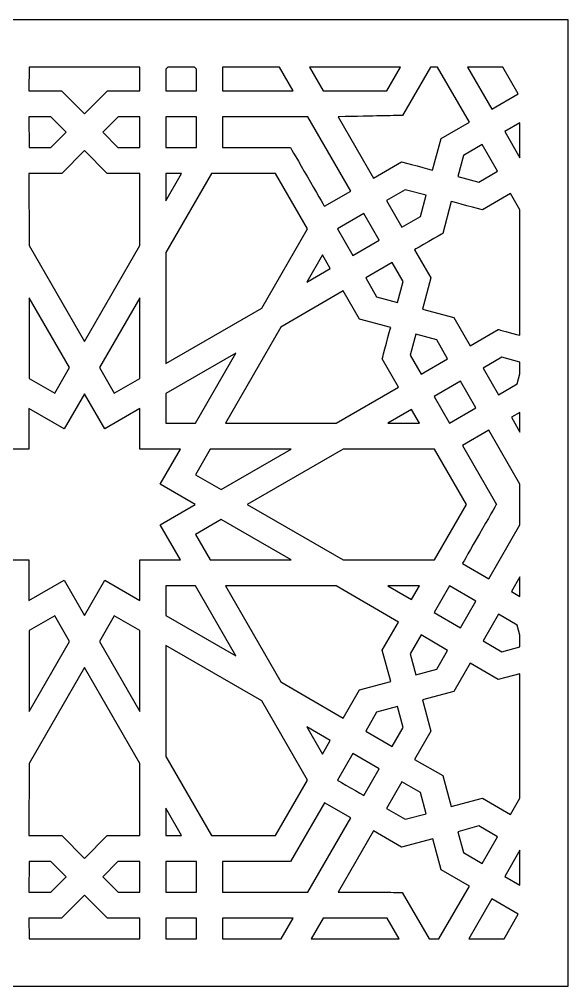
# Model space of a CAD drawing. Header units: millimetres. Extents: x -64 to 64, y -64 to 64.
# Drawn here: x -8.6 to 63.5, y -63.5 to 63.5 of the extents above; entities that cross this region are included whole.
import ezdxf

# ---------------------------------------------------------------- set-up
doc = ezdxf.new("R2010")
doc.units = ezdxf.units.MM
doc.header["$MEASUREMENT"] = 0
doc.layers.add('layer 1', color=7, linetype='Continuous')

msp = doc.modelspace()

# ---------------------------------------------------------------- linework, layer by layer
at = {"layer": 'layer 1', "color": 250}
for points, knots in [([(-63.5, 63.5), (-63.5, 63.5), (-63.5, -63.5), (-63.5, -63.5), (-63.5, -63.5), (-63.5, -63.5), (63.5, -63.5), (63.5, -63.5), (63.5, -63.5), (63.5, -63.5), (63.5, 63.5), (63.5, 63.5), (63.5, 63.5), (63.5, 63.5), (-63.5, 63.5), (-63.5, 63.5)], [0, 0, 0, 0, 0.2, 0.2, 0.2, 0.2, 0.4, 0.4, 0.4, 0.4, 0.6, 0.6, 0.6, 0.6, 1, 1, 1, 1]), ([(-7.2736, 57.2276), (-7.2736, 57.2276), (7.2827, 57.2276), (7.2827, 57.2276), (7.2827, 57.2276), (7.2827, 57.2276), (7.287, 54.1002), (7.287, 54.1002), (7.287, 54.1002), (7.287, 54.1002), (3.0219, 54.1182), (3.0219, 54.1182), (3.0219, 54.1182), (3.0219, 54.1182), (0.0067, 51.103), (0.0067, 51.103), (0.0067, 51.103), (0.0067, 51.103), (-3.0173, 54.1182), (-3.0173, 54.1182), (-3.0173, 54.1182), (-3.0173, 54.1182), (-7.2824, 54.1002), (-7.2824, 54.1002), (-7.2824, 54.1002), (-7.2824, 54.1002), (-7.2736, 57.2276), (-7.2736, 57.2276)], [0, 0, 0, 0, 0.125, 0.125, 0.125, 0.125, 0.25, 0.25, 0.25, 0.25, 0.375, 0.375, 0.375, 0.375, 0.5, 0.5, 0.5, 0.5, 0.625, 0.625, 0.625, 0.625, 0.75, 0.75, 0.75, 0.75, 1, 1, 1, 1]), ([(10.6878, 56.9588), (10.6878, 56.9588), (10.9566, 57.2276), (10.9566, 57.2276), (10.9566, 57.2276), (10.9566, 57.2276), (14.4554, 57.2276), (14.4554, 57.2276), (14.4554, 57.2276), (14.4554, 57.2276), (14.7242, 56.9588), (14.7242, 56.9588), (14.7242, 56.9588), (14.7242, 56.9588), (14.7242, 54.1002), (14.7242, 54.1002), (14.7242, 54.1002), (14.7242, 54.1002), (10.6878, 54.1136), (10.6878, 54.1136), (10.6878, 54.1136), (10.6878, 54.1136), (10.6878, 56.9588), (10.6878, 56.9588)], [0, 0, 0, 0, 0.14285714, 0.14285714, 0.14285714, 0.14285714, 0.28571429, 0.28571429, 0.28571429, 0.28571429, 0.42857143, 0.42857143, 0.42857143, 0.42857143, 0.57142857, 0.57142857, 0.57142857, 0.57142857, 0.71428571, 0.71428571, 0.71428571, 0.71428571, 1, 1, 1, 1]), ([(18.1381, 57.2276), (18.1381, 57.2276), (25.6335, 57.2276), (25.6335, 57.2276), (25.6335, 57.2276), (25.6335, 57.2276), (27.4302, 54.1136), (27.4302, 54.1136), (27.4302, 54.1136), (27.4302, 54.1136), (18.1381, 54.1002), (18.1381, 54.1002), (18.1381, 54.1002), (18.1381, 54.1002), (18.1381, 57.2276), (18.1381, 57.2276)], [0, 0, 0, 0, 0.2, 0.2, 0.2, 0.2, 0.4, 0.4, 0.4, 0.4, 0.6, 0.6, 0.6, 0.6, 1, 1, 1, 1]), ([(41.5159, 57.2276), (41.5159, 57.2276), (39.7193, 54.1182), (39.7193, 54.1182), (39.7193, 54.1182), (39.7193, 54.1182), (31.3591, 54.1136), (31.3591, 54.1136), (31.3591, 54.1136), (31.3591, 54.1136), (29.5624, 57.2276), (29.5624, 57.2276), (29.5624, 57.2276), (29.5624, 57.2276), (41.5159, 57.2276), (41.5159, 57.2276)], [0, 0, 0, 0, 0.2, 0.2, 0.2, 0.2, 0.4, 0.4, 0.4, 0.4, 0.6, 0.6, 0.6, 0.6, 1, 1, 1, 1]), ([(41.7756, 50.8744), (41.7756, 50.8744), (45.454, 57.2276), (45.454, 57.2276), (45.454, 57.2276), (45.454, 57.2276), (46.4083, 57.2276), (46.4083, 57.2276), (46.4083, 57.2276), (46.4083, 57.2276), (50.5792, 50.0186), (50.5792, 50.0186), (50.5792, 50.0186), (50.5792, 50.0186), (46.8831, 47.8769), (46.8831, 47.8769), (46.8831, 47.8769), (46.8831, 47.8769), (45.7585, 43.706), (45.7585, 43.706), (45.7585, 43.706), (45.678, 43.7236), (41.74, 44.7767), (41.6638, 44.7947), (41.6638, 44.7947), (41.6638, 44.7947), (37.9674, 42.6575), (37.9674, 42.6575), (37.9674, 42.6575), (37.9674, 42.6575), (33.3259, 50.704), (33.3259, 50.704), (33.3259, 50.704), (38.5142, 50.8064), (40.2781, 50.8649), (41.7756, 50.8744)], [0, 0, 0, 0, 0.1, 0.1, 0.1, 0.1, 0.2, 0.2, 0.2, 0.2, 0.3, 0.3, 0.3, 0.3, 0.4, 0.4, 0.4, 0.4, 0.5, 0.5, 0.5, 0.5, 0.6, 0.6, 0.6, 0.6, 0.7, 0.7, 0.7, 0.7, 0.8, 0.8, 0.8, 0.8, 1, 1, 1, 1]), ([(54.9875, 57.2276), (54.9875, 57.2276), (57.0036, 53.7284), (57.0036, 53.7284), (57.0036, 53.7284), (57.0036, 53.7284), (53.5316, 51.7211), (53.5316, 51.7211), (53.5316, 51.7211), (53.5316, 51.7211), (50.3551, 57.2276), (50.3551, 57.2276), (50.3551, 57.2276), (50.3551, 57.2276), (54.9875, 57.2276), (54.9875, 57.2276)], [0, 0, 0, 0, 0.2, 0.2, 0.2, 0.2, 0.4, 0.4, 0.4, 0.4, 0.6, 0.6, 0.6, 0.6, 1, 1, 1, 1]), ([(-4.415, 50.704), (-4.415, 50.704), (-2.4035, 48.6837), (-2.4035, 48.6837), (-2.4035, 48.6837), (-2.4035, 48.6837), (-4.4016, 46.6718), (-4.4016, 46.6718), (-4.4016, 46.6718), (-4.4016, 46.6718), (-7.269, 46.6718), (-7.269, 46.6718), (-7.269, 46.6718), (-7.269, 46.6718), (-7.2824, 50.704), (-7.2824, 50.704), (-7.2824, 50.704), (-7.2824, 50.704), (-4.415, 50.704), (-4.415, 50.704)], [0, 0, 0, 0, 0.16666667, 0.16666667, 0.16666667, 0.16666667, 0.33333333, 0.33333333, 0.33333333, 0.33333333, 0.5, 0.5, 0.5, 0.5, 0.66666667, 0.66666667, 0.66666667, 0.66666667, 1, 1, 1, 1]), ([(7.287, 50.704), (7.287, 50.704), (7.2782, 46.6718), (7.2782, 46.6718), (7.2782, 46.6718), (7.2782, 46.6718), (4.4108, 46.6718), (4.4108, 46.6718), (4.4108, 46.6718), (4.4108, 46.6718), (2.4172, 48.6837), (2.4172, 48.6837), (2.4172, 48.6837), (2.4172, 48.6837), (4.4196, 50.704), (4.4196, 50.704), (4.4196, 50.704), (4.4196, 50.704), (7.287, 50.704), (7.287, 50.704)], [0, 0, 0, 0, 0.16666667, 0.16666667, 0.16666667, 0.16666667, 0.33333333, 0.33333333, 0.33333333, 0.33333333, 0.5, 0.5, 0.5, 0.5, 0.66666667, 0.66666667, 0.66666667, 0.66666667, 1, 1, 1, 1]), ([(10.6878, 50.704), (10.6878, 50.704), (14.7242, 50.6952), (14.7242, 50.6952), (14.7242, 50.6952), (14.7242, 50.6952), (14.7242, 46.6898), (14.7242, 46.6898), (14.7242, 46.6898), (14.7242, 46.6898), (10.6878, 46.6718), (10.6878, 46.6718), (10.6878, 46.6718), (10.6878, 46.6718), (10.6878, 50.704), (10.6878, 50.704)], [0, 0, 0, 0, 0.2, 0.2, 0.2, 0.2, 0.4, 0.4, 0.4, 0.4, 0.6, 0.6, 0.6, 0.6, 1, 1, 1, 1]), ([(29.379, 50.6952), (29.379, 50.6952), (35.015, 40.9504), (35.015, 40.9504), (35.015, 40.9504), (35.015, 40.9504), (31.5337, 38.9569), (31.5337, 38.9569), (31.5337, 38.9569), (31.4755, 39.0507), (27.1163, 46.5776), (27.0626, 46.6718), (27.0626, 46.6718), (27.0626, 46.6718), (18.1469, 46.6852), (18.1469, 46.6852), (18.1469, 46.6852), (18.1469, 46.6852), (18.1381, 50.6952), (18.1381, 50.6952), (18.1381, 50.6952), (18.1381, 50.6952), (29.379, 50.6952), (29.379, 50.6952)], [0, 0, 0, 0, 0.14285714, 0.14285714, 0.14285714, 0.14285714, 0.28571429, 0.28571429, 0.28571429, 0.28571429, 0.42857143, 0.42857143, 0.42857143, 0.42857143, 0.57142857, 0.57142857, 0.57142857, 0.57142857, 0.71428571, 0.71428571, 0.71428571, 0.71428571, 1, 1, 1, 1]), ([(57.2276, 45.2963), (57.2276, 45.2963), (55.2341, 48.7641), (55.2341, 48.7641), (55.2341, 48.7641), (55.2341, 48.7641), (57.2276, 49.9156), (57.2276, 49.9156), (57.2276, 49.9156), (57.2276, 49.9156), (57.2276, 45.2963), (57.2276, 45.2963)], [0, 0, 0, 0, 0.25, 0.25, 0.25, 0.25, 0.5, 0.5, 0.5, 0.5, 1, 1, 1, 1]), ([(54.2978, 43.5578), (54.2978, 43.5578), (51.8336, 42.1375), (51.8336, 42.1375), (51.8336, 42.1375), (51.8336, 42.1375), (49.0647, 42.8858), (49.0647, 42.8858), (49.0647, 42.8858), (49.0647, 42.8858), (49.8133, 45.6279), (49.8133, 45.6279), (49.8133, 45.6279), (49.8133, 45.6279), (52.2771, 47.0616), (52.2771, 47.0616), (52.2771, 47.0616), (52.2771, 47.0616), (54.2978, 43.5578), (54.2978, 43.5578)], [0, 0, 0, 0, 0.16666667, 0.16666667, 0.16666667, 0.16666667, 0.33333333, 0.33333333, 0.33333333, 0.33333333, 0.5, 0.5, 0.5, 0.5, 0.66666667, 0.66666667, 0.66666667, 0.66666667, 1, 1, 1, 1]), ([(-2.9817, 43.2668), (-2.9817, 43.2668), (0.0067, 46.2686), (0.0067, 46.2686), (0.0067, 46.2686), (0.0067, 46.2686), (2.9905, 43.2668), (2.9905, 43.2668), (2.9905, 43.2668), (2.9905, 43.2668), (7.287, 43.2756), (7.287, 43.2756), (7.287, 43.2756), (7.287, 43.2756), (7.2782, 33.7866), (7.2782, 33.7866), (7.2782, 33.7866), (7.2782, 33.7866), (0.0067, 21.1921), (0.0067, 21.1921), (0.0067, 21.1921), (0.0067, 21.1921), (-7.269, 33.7866), (-7.269, 33.7866), (-7.269, 33.7866), (-7.269, 33.7866), (-7.2824, 43.2756), (-7.2824, 43.2756), (-7.2824, 43.2756), (-7.2824, 43.2756), (-2.9817, 43.2668), (-2.9817, 43.2668)], [0, 0, 0, 0, 0.11111111, 0.11111111, 0.11111111, 0.11111111, 0.22222222, 0.22222222, 0.22222222, 0.22222222, 0.33333333, 0.33333333, 0.33333333, 0.33333333, 0.44444444, 0.44444444, 0.44444444, 0.44444444, 0.55555556, 0.55555556, 0.55555556, 0.55555556, 0.66666667, 0.66666667, 0.66666667, 0.66666667, 0.77777778, 0.77777778, 0.77777778, 0.77777778, 1, 1, 1, 1]), ([(10.6878, 32.868), (10.6878, 32.868), (16.691, 43.2756), (16.691, 43.2756), (16.691, 43.2756), (16.691, 43.2756), (25.0956, 43.2756), (25.0956, 43.2756), (25.0956, 43.2756), (25.0956, 43.2756), (29.3116, 35.9907), (29.3116, 35.9907), (29.3116, 35.9907), (29.3116, 35.9907), (23.295, 25.5827), (23.295, 25.5827), (23.295, 25.5827), (23.295, 25.5827), (10.6878, 18.3113), (10.6878, 18.3113), (10.6878, 18.3113), (10.6878, 18.3113), (10.6878, 32.868), (10.6878, 32.868)], [0, 0, 0, 0, 0.14285714, 0.14285714, 0.14285714, 0.14285714, 0.28571429, 0.28571429, 0.28571429, 0.28571429, 0.42857143, 0.42857143, 0.42857143, 0.42857143, 0.57142857, 0.57142857, 0.57142857, 0.57142857, 0.71428571, 0.71428571, 0.71428571, 0.71428571, 1, 1, 1, 1]), ([(10.6878, 43.2756), (10.6878, 43.2756), (12.7487, 43.2668), (12.7487, 43.2668), (12.7487, 43.2668), (12.7487, 43.2668), (10.6878, 39.6868), (10.6878, 39.6868), (10.6878, 39.6868), (10.6878, 39.6868), (10.6878, 43.2756), (10.6878, 43.2756)], [0, 0, 0, 0, 0.25, 0.25, 0.25, 0.25, 0.5, 0.5, 0.5, 0.5, 1, 1, 1, 1]), ([(41.6948, 36.2102), (41.6948, 36.2102), (39.6744, 39.7048), (39.6744, 39.7048), (39.6744, 39.7048), (39.6744, 39.7048), (42.1428, 41.1251), (42.1428, 41.1251), (42.1428, 41.1251), (42.1428, 41.1251), (44.8938, 40.3994), (44.8938, 40.3994), (44.8938, 40.3994), (44.8938, 40.3994), (44.159, 37.6305), (44.159, 37.6305), (44.159, 37.6305), (44.159, 37.6305), (41.6948, 36.2102), (41.6948, 36.2102)], [0, 0, 0, 0, 0.16666667, 0.16666667, 0.16666667, 0.16666667, 0.33333333, 0.33333333, 0.33333333, 0.33333333, 0.5, 0.5, 0.5, 0.5, 0.66666667, 0.66666667, 0.66666667, 0.66666667, 1, 1, 1, 1]), ([(57.2276, 22.0165), (56.0405, 22.3301), (54.4142, 22.7693), (54.3648, 22.787), (54.3648, 22.787), (54.3648, 22.787), (50.6688, 20.6456), (50.6688, 20.6456), (50.6688, 20.6456), (50.6688, 20.6456), (48.545, 24.3417), (48.545, 24.3417), (48.545, 24.3417), (48.545, 24.3417), (44.4369, 25.4529), (44.4369, 25.4529), (44.4369, 25.4529), (44.4369, 25.4529), (45.521, 29.5702), (45.521, 29.5702), (45.521, 29.5702), (45.521, 29.5702), (43.3885, 33.2574), (43.3885, 33.2574), (43.3885, 33.2574), (43.4559, 33.298), (47.0221, 35.3547), (47.0891, 35.3949), (47.0891, 35.3949), (47.0891, 35.3949), (48.2092, 39.5838), (48.2092, 39.5838), (48.2092, 39.5838), (48.2854, 39.5616), (52.2323, 38.4951), (52.3085, 38.4775), (52.3085, 38.4775), (52.3085, 38.4775), (56.0045, 40.6142), (56.0045, 40.6142), (56.0045, 40.6142), (56.0045, 40.6142), (57.2276, 38.4909), (57.2276, 38.4909), (57.2276, 38.4909), (57.2276, 38.4909), (57.2276, 22.0165), (57.2276, 22.0165)], [0, 0, 0, 0, 0.07692308, 0.07692308, 0.07692308, 0.07692308, 0.15384615, 0.15384615, 0.15384615, 0.15384615, 0.23076923, 0.23076923, 0.23076923, 0.23076923, 0.30769231, 0.30769231, 0.30769231, 0.30769231, 0.38461538, 0.38461538, 0.38461538, 0.38461538, 0.46153846, 0.46153846, 0.46153846, 0.46153846, 0.53846154, 0.53846154, 0.53846154, 0.53846154, 0.61538462, 0.61538462, 0.61538462, 0.61538462, 0.69230769, 0.69230769, 0.69230769, 0.69230769, 0.76923077, 0.76923077, 0.76923077, 0.76923077, 0.84615385, 0.84615385, 0.84615385, 0.84615385, 1, 1, 1, 1]), ([(35.257, 32.4915), (35.257, 32.4915), (33.2408, 35.9907), (33.2408, 35.9907), (33.2408, 35.9907), (33.2408, 35.9907), (36.7175, 37.998), (36.7175, 37.998), (36.7175, 37.998), (36.7175, 37.998), (38.7516, 34.5077), (38.7516, 34.5077), (38.7516, 34.5077), (38.7516, 34.5077), (35.257, 32.4915), (35.257, 32.4915)], [0, 0, 0, 0, 0.2, 0.2, 0.2, 0.2, 0.4, 0.4, 0.4, 0.4, 0.6, 0.6, 0.6, 0.6, 1, 1, 1, 1]), ([(29.2044, 28.9969), (29.2044, 28.9969), (31.2787, 32.5723), (31.2787, 32.5723), (31.2787, 32.5723), (31.2787, 32.5723), (32.3088, 30.7936), (32.3088, 30.7936), (32.3088, 30.7936), (32.3088, 30.7936), (29.2044, 28.9969), (29.2044, 28.9969)], [0, 0, 0, 0, 0.25, 0.25, 0.25, 0.25, 0.5, 0.5, 0.5, 0.5, 1, 1, 1, 1]), ([(40.4449, 31.5641), (40.4449, 31.5641), (41.8786, 29.0819), (41.8786, 29.0819), (41.8786, 29.0819), (41.8786, 29.0819), (41.1304, 26.331), (41.1304, 26.331), (41.1304, 26.331), (41.1304, 26.331), (38.3932, 27.0524), (38.3932, 27.0524), (38.3932, 27.0524), (38.3932, 27.0524), (36.9637, 29.5434), (36.9637, 29.5434), (36.9637, 29.5434), (36.9637, 29.5434), (40.4449, 31.5641), (40.4449, 31.5641)], [0, 0, 0, 0, 0.16666667, 0.16666667, 0.16666667, 0.16666667, 0.33333333, 0.33333333, 0.33333333, 0.33333333, 0.5, 0.5, 0.5, 0.5, 0.66666667, 0.66666667, 0.66666667, 0.66666667, 1, 1, 1, 1]), ([(-1.9646, 17.7691), (-1.9646, 17.7691), (-3.9042, 14.4), (-3.9042, 14.4), (-3.9042, 14.4), (-3.9042, 14.4), (-7.2556, 16.34), (-7.2556, 16.34), (-7.2556, 16.34), (-7.2556, 16.34), (-7.269, 26.9582), (-7.269, 26.9582), (-7.269, 26.9582), (-7.269, 26.9582), (-1.9646, 17.7691), (-1.9646, 17.7691)], [0, 0, 0, 0, 0.2, 0.2, 0.2, 0.2, 0.4, 0.4, 0.4, 0.4, 0.6, 0.6, 0.6, 0.6, 1, 1, 1, 1]), ([(7.2782, 26.9582), (7.2782, 26.9582), (7.2693, 16.34), (7.2693, 16.34), (7.2693, 16.34), (7.2693, 16.34), (3.9134, 14.4), (3.9134, 14.4), (3.9134, 14.4), (3.9134, 14.4), (1.9692, 17.7691), (1.9692, 17.7691), (1.9692, 17.7691), (1.9692, 17.7691), (7.2782, 26.9582), (7.2782, 26.9582)], [0, 0, 0, 0, 0.2, 0.2, 0.2, 0.2, 0.4, 0.4, 0.4, 0.4, 0.6, 0.6, 0.6, 0.6, 1, 1, 1, 1]), ([(34.0067, 27.8455), (34.0067, 27.8455), (36.153, 24.1177), (36.153, 24.1177), (36.153, 24.1177), (36.153, 24.1177), (40.2435, 23.029), (40.2435, 23.029), (40.2435, 23.029), (40.2209, 22.9528), (39.1636, 19.0235), (39.141, 18.9431), (39.141, 18.9431), (39.141, 18.9431), (41.2919, 15.2287), (41.2919, 15.2287), (41.2919, 15.2287), (41.2919, 15.2287), (33.0704, 10.493), (33.0704, 10.493), (33.0704, 10.493), (33.0704, 10.493), (18.5279, 10.493), (18.5279, 10.493), (18.5279, 10.493), (18.5279, 10.493), (25.7948, 23.0918), (25.7948, 23.0918), (25.7948, 23.0918), (25.7948, 23.0918), (34.0067, 27.8455), (34.0067, 27.8455)], [0, 0, 0, 0, 0.11111111, 0.11111111, 0.11111111, 0.11111111, 0.22222222, 0.22222222, 0.22222222, 0.22222222, 0.33333333, 0.33333333, 0.33333333, 0.33333333, 0.44444444, 0.44444444, 0.44444444, 0.44444444, 0.55555556, 0.55555556, 0.55555556, 0.55555556, 0.66666667, 0.66666667, 0.66666667, 0.66666667, 0.77777778, 0.77777778, 0.77777778, 0.77777778, 1, 1, 1, 1]), ([(44.2352, 16.9312), (44.2352, 16.9312), (42.8018, 19.4225), (42.8018, 19.4225), (42.8018, 19.4225), (42.8018, 19.4225), (43.5363, 22.1597), (43.5363, 22.1597), (43.5363, 22.1597), (43.5363, 22.1597), (46.2961, 21.4207), (46.2961, 21.4207), (46.2961, 21.4207), (46.2961, 21.4207), (47.7252, 18.9473), (47.7252, 18.9473), (47.7252, 18.9473), (47.7252, 18.9473), (44.2352, 16.9312), (44.2352, 16.9312)], [0, 0, 0, 0, 0.16666667, 0.16666667, 0.16666667, 0.16666667, 0.33333333, 0.33333333, 0.33333333, 0.33333333, 0.5, 0.5, 0.5, 0.5, 0.66666667, 0.66666667, 0.66666667, 0.66666667, 1, 1, 1, 1]), ([(14.5764, 10.4839), (14.5764, 10.4839), (10.7008, 10.4839), (10.7008, 10.4839), (10.7008, 10.4839), (10.7008, 10.4839), (10.7008, 14.3641), (10.7008, 14.3641), (10.7008, 14.3641), (10.7008, 14.3641), (19.8854, 19.6688), (19.8854, 19.6688), (19.8854, 19.6688), (19.8854, 19.6688), (14.5764, 10.4839), (14.5764, 10.4839)], [0, 0, 0, 0, 0.2, 0.2, 0.2, 0.2, 0.4, 0.4, 0.4, 0.4, 0.6, 0.6, 0.6, 0.6, 1, 1, 1, 1]), ([(57.2276, 16.976), (57.2276, 16.976), (56.865, 15.6319), (56.865, 15.6319), (56.865, 15.6319), (56.865, 15.6319), (54.3962, 14.2028), (54.3962, 14.2028), (54.3962, 14.2028), (54.3962, 14.2028), (52.3755, 17.7063), (52.3755, 17.7063), (52.3755, 17.7063), (52.3755, 17.7063), (54.8442, 19.1266), (54.8442, 19.1266), (54.8442, 19.1266), (54.8442, 19.1266), (57.2276, 18.4859), (57.2276, 18.4859), (57.2276, 18.4859), (57.2276, 18.4859), (57.2276, 16.976), (57.2276, 16.976)], [0, 0, 0, 0, 0.14285714, 0.14285714, 0.14285714, 0.14285714, 0.28571429, 0.28571429, 0.28571429, 0.28571429, 0.42857143, 0.42857143, 0.42857143, 0.42857143, 0.57142857, 0.57142857, 0.57142857, 0.57142857, 0.71428571, 0.71428571, 0.71428571, 0.71428571, 1, 1, 1, 1]), ([(45.9377, 13.9876), (45.9377, 13.9876), (49.4323, 15.9992), (49.4323, 15.9992), (49.4323, 15.9992), (49.4323, 15.9992), (51.4438, 12.4957), (51.4438, 12.4957), (51.4438, 12.4957), (51.4438, 12.4957), (47.9672, 10.493), (47.9672, 10.493), (47.9672, 10.493), (47.9672, 10.493), (45.9377, 13.9876), (45.9377, 13.9876)], [0, 0, 0, 0, 0.2, 0.2, 0.2, 0.2, 0.4, 0.4, 0.4, 0.4, 0.6, 0.6, 0.6, 0.6, 1, 1, 1, 1]), ([(7.287, -7.4821), (7.287, -7.4821), (7.287, -12.8094), (7.287, -12.8094), (7.287, -12.8094), (7.287, -12.8094), (2.6726, -10.148), (2.6726, -10.148), (2.6726, -10.148), (2.6726, -10.148), (0.0067, -14.7493), (0.0067, -14.7493), (0.0067, -14.7493), (0.0067, -14.7493), (-2.6589, -10.148), (-2.6589, -10.148), (-2.6589, -10.148), (-2.6589, -10.148), (-7.2824, -12.8094), (-7.2824, -12.8094), (-7.2824, -12.8094), (-7.2824, -12.8094), (-7.2824, -7.4821), (-7.2824, -7.4821), (-7.2824, -7.4821), (-7.2824, -7.4821), (-12.5913, -7.4732), (-12.5913, -7.4732), (-12.5913, -7.4732), (-12.5913, -7.4732), (-9.9437, -2.8628), (-9.9437, -2.8628), (-9.9437, -2.8628), (-9.9437, -2.8628), (-14.5584, -0.1972), (-14.5584, -0.1972), (-14.5584, -0.1972), (-14.5584, -0.1972), (-9.9437, 2.4642), (-9.9437, 2.4642), (-9.9437, 2.4642), (-9.9437, 2.4642), (-12.5913, 7.0746), (-12.5913, 7.0746), (-12.5913, 7.0746), (-12.5913, 7.0746), (-7.2824, 7.0834), (-7.2824, 7.0834), (-7.2824, 7.0834), (-7.2824, 7.0834), (-7.2824, 12.4107), (-7.2824, 12.4107), (-7.2824, 12.4107), (-7.2824, 12.4107), (-2.6589, 9.7536), (-2.6589, 9.7536), (-2.6589, 9.7536), (-2.6589, 9.7536), (0.0067, 14.3506), (0.0067, 14.3506), (0.0067, 14.3506), (0.0067, 14.3506), (2.6726, 9.7536), (2.6726, 9.7536), (2.6726, 9.7536), (2.6726, 9.7536), (7.287, 12.4107), (7.287, 12.4107), (7.287, 12.4107), (7.287, 12.4107), (7.287, 7.0834), (7.287, 7.0834), (7.287, 7.0834), (7.287, 7.0834), (12.6051, 7.0746), (12.6051, 7.0746), (12.6051, 7.0746), (12.6051, 7.0746), (9.9575, 2.4642), (9.9575, 2.4642), (9.9575, 2.4642), (9.9575, 2.4642), (14.563, -0.1972), (14.563, -0.1972), (14.563, -0.1972), (14.563, -0.1972), (9.9575, -2.8628), (9.9575, -2.8628), (9.9575, -2.8628), (9.9575, -2.8628), (12.6051, -7.4732), (12.6051, -7.4732), (12.6051, -7.4732), (12.6051, -7.4732), (7.287, -7.4821), (7.287, -7.4821)], [0, 0, 0, 0, 0.04, 0.04, 0.04, 0.04, 0.08, 0.08, 0.08, 0.08, 0.12, 0.12, 0.12, 0.12, 0.16, 0.16, 0.16, 0.16, 0.2, 0.2, 0.2, 0.2, 0.24, 0.24, 0.24, 0.24, 0.28, 0.28, 0.28, 0.28, 0.32, 0.32, 0.32, 0.32, 0.36, 0.36, 0.36, 0.36, 0.4, 0.4, 0.4, 0.4, 0.44, 0.44, 0.44, 0.44, 0.48, 0.48, 0.48, 0.48, 0.52, 0.52, 0.52, 0.52, 0.56, 0.56, 0.56, 0.56, 0.6, 0.6, 0.6, 0.6, 0.64, 0.64, 0.64, 0.64, 0.68, 0.68, 0.68, 0.68, 0.72, 0.72, 0.72, 0.72, 0.76, 0.76, 0.76, 0.76, 0.8, 0.8, 0.8, 0.8, 0.84, 0.84, 0.84, 0.84, 0.88, 0.88, 0.88, 0.88, 0.92, 0.92, 0.92, 0.92, 1, 1, 1, 1]), ([(42.9987, 12.2851), (42.9987, 12.2851), (44.0203, 10.493), (44.0203, 10.493), (44.0203, 10.493), (44.0203, 10.493), (39.8851, 10.493), (39.8851, 10.493), (39.8851, 10.493), (39.8851, 10.493), (42.9987, 12.2851), (42.9987, 12.2851)], [0, 0, 0, 0, 0.25, 0.25, 0.25, 0.25, 0.5, 0.5, 0.5, 0.5, 1, 1, 1, 1]), ([(57.2276, 9.2968), (57.2276, 9.2968), (56.1033, 11.2501), (56.1033, 11.2501), (56.1033, 11.2501), (56.1033, 11.2501), (57.2276, 11.8999), (57.2276, 11.8999), (57.2276, 11.8999), (57.2276, 11.8999), (57.2276, 9.2968), (57.2276, 9.2968)], [0, 0, 0, 0, 0.25, 0.25, 0.25, 0.25, 0.5, 0.5, 0.5, 0.5, 1, 1, 1, 1]), ([(57.2276, -2.8674), (57.2276, -2.8674), (53.1506, -9.942), (53.1506, -9.942), (53.1506, -9.942), (53.1506, -9.942), (49.6785, -7.9301), (49.6785, -7.9301), (49.6785, -7.9301), (49.7325, -7.8317), (54.0738, -0.3002), (54.132, -0.1972), (54.132, -0.1972), (54.132, -0.1972), (49.6785, 7.5315), (49.6785, 7.5315), (49.6785, 7.5315), (49.6785, 7.5315), (53.1506, 9.543), (53.1506, 9.543), (53.1506, 9.543), (53.1506, 9.543), (57.2276, 2.4733), (57.2276, 2.4733), (57.2276, 2.4733), (57.2276, 2.4733), (57.2276, -2.8674), (57.2276, -2.8674)], [0, 0, 0, 0, 0.125, 0.125, 0.125, 0.125, 0.25, 0.25, 0.25, 0.25, 0.375, 0.375, 0.375, 0.375, 0.5, 0.5, 0.5, 0.5, 0.625, 0.625, 0.625, 0.625, 0.75, 0.75, 0.75, 0.75, 1, 1, 1, 1]), ([(14.6032, 3.7186), (14.6032, 3.7186), (16.5432, 7.0834), (16.5432, 7.0834), (16.5432, 7.0834), (16.5432, 7.0834), (27.1565, 7.0834), (27.1565, 7.0834), (27.1565, 7.0834), (27.1565, 7.0834), (17.9589, 1.7787), (17.9589, 1.7787), (17.9589, 1.7787), (17.9589, 1.7787), (14.6032, 3.7186), (14.6032, 3.7186)], [0, 0, 0, 0, 0.2, 0.2, 0.2, 0.2, 0.4, 0.4, 0.4, 0.4, 0.6, 0.6, 0.6, 0.6, 1, 1, 1, 1]), ([(46.0005, -7.4821), (46.0005, -7.4821), (33.9799, -7.4821), (33.9799, -7.4821), (33.9799, -7.4821), (33.9799, -7.4821), (21.3685, -0.1972), (21.3685, -0.1972), (21.3685, -0.1972), (21.3685, -0.1972), (33.9799, 7.0834), (33.9799, 7.0834), (33.9799, 7.0834), (33.9799, 7.0834), (46.0005, 7.0834), (46.0005, 7.0834), (46.0005, 7.0834), (46.0005, 7.0834), (50.2027, -0.1972), (50.2027, -0.1972), (50.2027, -0.1972), (50.2027, -0.1972), (46.0005, -7.4821), (46.0005, -7.4821)], [0, 0, 0, 0, 0.14285714, 0.14285714, 0.14285714, 0.14285714, 0.28571429, 0.28571429, 0.28571429, 0.28571429, 0.42857143, 0.42857143, 0.42857143, 0.42857143, 0.57142857, 0.57142857, 0.57142857, 0.57142857, 0.71428571, 0.71428571, 0.71428571, 0.71428571, 1, 1, 1, 1]), ([(27.1565, -7.4821), (27.1565, -7.4821), (16.5432, -7.4821), (16.5432, -7.4821), (16.5432, -7.4821), (16.5432, -7.4821), (14.6032, -4.1173), (14.6032, -4.1173), (14.6032, -4.1173), (14.6032, -4.1173), (17.9589, -2.1773), (17.9589, -2.1773), (17.9589, -2.1773), (17.9589, -2.1773), (27.1565, -7.4821), (27.1565, -7.4821)], [0, 0, 0, 0, 0.2, 0.2, 0.2, 0.2, 0.4, 0.4, 0.4, 0.4, 0.6, 0.6, 0.6, 0.6, 1, 1, 1, 1]), ([(57.2276, -12.294), (57.2276, -12.294), (56.1033, -11.6399), (56.1033, -11.6399), (56.1033, -11.6399), (56.1033, -11.6399), (57.2276, -9.6908), (57.2276, -9.6908), (57.2276, -9.6908), (57.2276, -9.6908), (57.2276, -12.294), (57.2276, -12.294)], [0, 0, 0, 0, 0.25, 0.25, 0.25, 0.25, 0.5, 0.5, 0.5, 0.5, 1, 1, 1, 1]), ([(19.8854, -20.0674), (19.8854, -20.0674), (10.7008, -14.7627), (10.7008, -14.7627), (10.7008, -14.7627), (10.7008, -14.7627), (10.7008, -10.8828), (10.7008, -10.8828), (10.7008, -10.8828), (10.7008, -10.8828), (14.5764, -10.8828), (14.5764, -10.8828), (14.5764, -10.8828), (14.5764, -10.8828), (19.8854, -20.0674), (19.8854, -20.0674)], [0, 0, 0, 0, 0.2, 0.2, 0.2, 0.2, 0.4, 0.4, 0.4, 0.4, 0.6, 0.6, 0.6, 0.6, 1, 1, 1, 1]), ([(25.7948, -23.4904), (25.7948, -23.4904), (18.5279, -10.8917), (18.5279, -10.8917), (18.5279, -10.8917), (18.5279, -10.8917), (33.0704, -10.8917), (33.0704, -10.8917), (33.0704, -10.8917), (33.0704, -10.8917), (41.2919, -15.6273), (41.2919, -15.6273), (41.2919, -15.6273), (41.2919, -15.6273), (39.141, -19.3417), (39.141, -19.3417), (39.141, -19.3417), (39.141, -19.3417), (40.2435, -23.4276), (40.2435, -23.4276), (40.2435, -23.4276), (40.2435, -23.4276), (36.153, -24.5163), (36.153, -24.5163), (36.153, -24.5163), (36.153, -24.5163), (34.0067, -28.2441), (34.0067, -28.2441), (34.0067, -28.2441), (34.0067, -28.2441), (25.7948, -23.4904), (25.7948, -23.4904)], [0, 0, 0, 0, 0.11111111, 0.11111111, 0.11111111, 0.11111111, 0.22222222, 0.22222222, 0.22222222, 0.22222222, 0.33333333, 0.33333333, 0.33333333, 0.33333333, 0.44444444, 0.44444444, 0.44444444, 0.44444444, 0.55555556, 0.55555556, 0.55555556, 0.55555556, 0.66666667, 0.66666667, 0.66666667, 0.66666667, 0.77777778, 0.77777778, 0.77777778, 0.77777778, 1, 1, 1, 1]), ([(39.8851, -10.8917), (39.8851, -10.8917), (44.0203, -10.8917), (44.0203, -10.8917), (44.0203, -10.8917), (44.0203, -10.8917), (42.9987, -12.6838), (42.9987, -12.6838), (42.9987, -12.6838), (42.9987, -12.6838), (39.8851, -10.8917), (39.8851, -10.8917)], [0, 0, 0, 0, 0.25, 0.25, 0.25, 0.25, 0.5, 0.5, 0.5, 0.5, 1, 1, 1, 1]), ([(45.9377, -14.3863), (45.9377, -14.3863), (47.9672, -10.8917), (47.9672, -10.8917), (47.9672, -10.8917), (47.9672, -10.8917), (51.4438, -12.8944), (51.4438, -12.8944), (51.4438, -12.8944), (51.4438, -12.8944), (49.4323, -16.3982), (49.4323, -16.3982), (49.4323, -16.3982), (49.4323, -16.3982), (45.9377, -14.3863), (45.9377, -14.3863)], [0, 0, 0, 0, 0.2, 0.2, 0.2, 0.2, 0.4, 0.4, 0.4, 0.4, 0.6, 0.6, 0.6, 0.6, 1, 1, 1, 1]), ([(-7.269, -27.3526), (-7.269, -27.3526), (-7.2556, -16.7386), (-7.2556, -16.7386), (-7.2556, -16.7386), (-7.2556, -16.7386), (-3.9042, -14.7987), (-3.9042, -14.7987), (-3.9042, -14.7987), (-3.9042, -14.7987), (-1.9646, -18.1677), (-1.9646, -18.1677), (-1.9646, -18.1677), (-1.9646, -18.1677), (-7.269, -27.3526), (-7.269, -27.3526)], [0, 0, 0, 0, 0.2, 0.2, 0.2, 0.2, 0.4, 0.4, 0.4, 0.4, 0.6, 0.6, 0.6, 0.6, 1, 1, 1, 1]), ([(1.9692, -18.1677), (1.9692, -18.1677), (3.9134, -14.7987), (3.9134, -14.7987), (3.9134, -14.7987), (3.9134, -14.7987), (7.2693, -16.7386), (7.2693, -16.7386), (7.2693, -16.7386), (7.2693, -16.7386), (7.2782, -27.3526), (7.2782, -27.3526), (7.2782, -27.3526), (7.2782, -27.3526), (1.9692, -18.1677), (1.9692, -18.1677)], [0, 0, 0, 0, 0.2, 0.2, 0.2, 0.2, 0.4, 0.4, 0.4, 0.4, 0.6, 0.6, 0.6, 0.6, 1, 1, 1, 1]), ([(57.2276, -18.8803), (57.2276, -18.8803), (54.8442, -19.521), (54.8442, -19.521), (54.8442, -19.521), (54.8442, -19.521), (52.3755, -18.1007), (52.3755, -18.1007), (52.3755, -18.1007), (52.3755, -18.1007), (54.3962, -14.6015), (54.3962, -14.6015), (54.3962, -14.6015), (54.3962, -14.6015), (56.865, -16.0306), (56.865, -16.0306), (56.865, -16.0306), (56.865, -16.0306), (57.2276, -17.3704), (57.2276, -17.3704), (57.2276, -17.3704), (57.2276, -17.3704), (57.2276, -18.8803), (57.2276, -18.8803)], [0, 0, 0, 0, 0.14285714, 0.14285714, 0.14285714, 0.14285714, 0.28571429, 0.28571429, 0.28571429, 0.28571429, 0.42857143, 0.42857143, 0.42857143, 0.42857143, 0.57142857, 0.57142857, 0.57142857, 0.57142857, 0.71428571, 0.71428571, 0.71428571, 0.71428571, 1, 1, 1, 1]), ([(44.2352, -17.3299), (44.2352, -17.3299), (47.7252, -19.346), (47.7252, -19.346), (47.7252, -19.346), (47.7252, -19.346), (46.2961, -21.8193), (46.2961, -21.8193), (46.2961, -21.8193), (46.2961, -21.8193), (43.5363, -22.5587), (43.5363, -22.5587), (43.5363, -22.5587), (43.5363, -22.5587), (42.8018, -19.8166), (42.8018, -19.8166), (42.8018, -19.8166), (42.8018, -19.8166), (44.2352, -17.3299), (44.2352, -17.3299)], [0, 0, 0, 0, 0.16666667, 0.16666667, 0.16666667, 0.16666667, 0.33333333, 0.33333333, 0.33333333, 0.33333333, 0.5, 0.5, 0.5, 0.5, 0.66666667, 0.66666667, 0.66666667, 0.66666667, 1, 1, 1, 1]), ([(16.691, -43.6746), (16.691, -43.6746), (10.6878, -33.2665), (10.6878, -33.2665), (10.6878, -33.2665), (10.6878, -33.2665), (10.6878, -18.7053), (10.6878, -18.7053), (10.6878, -18.7053), (10.6878, -18.7053), (23.295, -25.9771), (23.295, -25.9771), (23.295, -25.9771), (23.295, -25.9771), (29.3116, -36.3895), (29.3116, -36.3895), (29.3116, -36.3895), (29.3116, -36.3895), (25.0956, -43.6746), (25.0956, -43.6746), (25.0956, -43.6746), (25.0956, -43.6746), (16.691, -43.6746), (16.691, -43.6746)], [0, 0, 0, 0, 0.14285714, 0.14285714, 0.14285714, 0.14285714, 0.28571429, 0.28571429, 0.28571429, 0.28571429, 0.42857143, 0.42857143, 0.42857143, 0.42857143, 0.57142857, 0.57142857, 0.57142857, 0.57142857, 0.71428571, 0.71428571, 0.71428571, 0.71428571, 1, 1, 1, 1]), ([(2.9905, -43.6655), (2.9905, -43.6655), (0.0067, -46.663), (0.0067, -46.663), (0.0067, -46.663), (0.0067, -46.663), (-2.9817, -43.6655), (-2.9817, -43.6655), (-2.9817, -43.6655), (-2.9817, -43.6655), (-7.2824, -43.6746), (-7.2824, -43.6746), (-7.2824, -43.6746), (-7.2824, -43.6746), (-7.269, -34.1849), (-7.269, -34.1849), (-7.269, -34.1849), (-7.269, -34.1849), (0.0067, -21.5865), (0.0067, -21.5865), (0.0067, -21.5865), (0.0067, -21.5865), (7.2782, -34.1849), (7.2782, -34.1849), (7.2782, -34.1849), (7.2782, -34.1849), (7.287, -43.6746), (7.287, -43.6746), (7.287, -43.6746), (7.287, -43.6746), (2.9905, -43.6655), (2.9905, -43.6655)], [0, 0, 0, 0, 0.11111111, 0.11111111, 0.11111111, 0.11111111, 0.22222222, 0.22222222, 0.22222222, 0.22222222, 0.33333333, 0.33333333, 0.33333333, 0.33333333, 0.44444444, 0.44444444, 0.44444444, 0.44444444, 0.55555556, 0.55555556, 0.55555556, 0.55555556, 0.66666667, 0.66666667, 0.66666667, 0.66666667, 0.77777778, 0.77777778, 0.77777778, 0.77777778, 1, 1, 1, 1]), ([(57.2276, -38.7639), (57.2276, -38.7639), (56.0045, -40.8877), (56.0045, -40.8877), (56.0045, -40.8877), (56.0045, -40.8877), (52.3085, -38.7459), (52.3085, -38.7459), (52.3085, -38.7459), (52.3085, -38.7459), (48.1732, -39.8618), (48.1732, -39.8618), (48.1732, -39.8618), (48.1732, -39.8618), (47.0891, -35.7801), (47.0891, -35.7801), (47.0891, -35.7801), (47.0891, -35.7801), (43.3885, -33.6564), (43.3885, -33.6564), (43.3885, -33.6564), (43.3885, -33.6564), (45.521, -29.9692), (45.521, -29.9692), (45.521, -29.9692), (45.521, -29.9692), (44.4369, -25.8516), (44.4369, -25.8516), (44.4369, -25.8516), (44.4369, -25.8516), (48.545, -24.7407), (48.545, -24.7407), (48.545, -24.7407), (48.545, -24.7407), (50.6688, -21.0443), (50.6688, -21.0443), (50.6688, -21.0443), (50.6688, -21.0443), (54.3648, -23.186), (54.3648, -23.186), (54.3648, -23.186), (54.3648, -23.186), (57.2276, -22.4151), (57.2276, -22.4151), (57.2276, -22.4151), (57.2276, -22.4151), (57.2276, -38.7639), (57.2276, -38.7639)], [0, 0, 0, 0, 0.07692308, 0.07692308, 0.07692308, 0.07692308, 0.15384615, 0.15384615, 0.15384615, 0.15384615, 0.23076923, 0.23076923, 0.23076923, 0.23076923, 0.30769231, 0.30769231, 0.30769231, 0.30769231, 0.38461538, 0.38461538, 0.38461538, 0.38461538, 0.46153846, 0.46153846, 0.46153846, 0.46153846, 0.53846154, 0.53846154, 0.53846154, 0.53846154, 0.61538462, 0.61538462, 0.61538462, 0.61538462, 0.69230769, 0.69230769, 0.69230769, 0.69230769, 0.76923077, 0.76923077, 0.76923077, 0.76923077, 0.84615385, 0.84615385, 0.84615385, 0.84615385, 1, 1, 1, 1]), ([(36.9637, -29.9377), (36.9637, -29.9377), (38.3932, -27.451), (38.3932, -27.451), (38.3932, -27.451), (38.3932, -27.451), (41.1304, -26.7254), (41.1304, -26.7254), (41.1304, -26.7254), (41.1304, -26.7254), (41.8786, -29.4805), (41.8786, -29.4805), (41.8786, -29.4805), (41.8786, -29.4805), (40.4449, -31.9628), (40.4449, -31.9628), (40.4449, -31.9628), (40.4449, -31.9628), (36.9637, -29.9377), (36.9637, -29.9377)], [0, 0, 0, 0, 0.16666667, 0.16666667, 0.16666667, 0.16666667, 0.33333333, 0.33333333, 0.33333333, 0.33333333, 0.5, 0.5, 0.5, 0.5, 0.66666667, 0.66666667, 0.66666667, 0.66666667, 1, 1, 1, 1]), ([(32.3088, -31.1923), (32.3088, -31.1923), (31.2787, -32.9709), (31.2787, -32.9709), (31.2787, -32.9709), (31.2787, -32.9709), (29.2044, -29.3909), (29.2044, -29.3909), (29.2044, -29.3909), (29.2044, -29.3909), (32.3088, -31.1923), (32.3088, -31.1923)], [0, 0, 0, 0, 0.25, 0.25, 0.25, 0.25, 0.5, 0.5, 0.5, 0.5, 1, 1, 1, 1]), ([(35.257, -32.8856), (35.257, -32.8856), (38.7516, -34.9017), (38.7516, -34.9017), (38.7516, -34.9017), (38.7516, -34.9017), (36.7175, -38.3967), (36.7175, -38.3967), (36.7175, -38.3967), (36.709, -38.3917), (33.2479, -36.3965), (33.2408, -36.3895), (33.2408, -36.3895), (33.2408, -36.3895), (35.257, -32.8856), (35.257, -32.8856)], [0, 0, 0, 0, 0.2, 0.2, 0.2, 0.2, 0.4, 0.4, 0.4, 0.4, 0.6, 0.6, 0.6, 0.6, 1, 1, 1, 1]), ([(41.6948, -36.6088), (41.6948, -36.6088), (44.159, -38.029), (44.159, -38.029), (44.159, -38.029), (44.159, -38.029), (44.8938, -40.798), (44.8938, -40.798), (44.8938, -40.798), (44.8938, -40.798), (42.1428, -41.5237), (42.1428, -41.5237), (42.1428, -41.5237), (42.1428, -41.5237), (39.6744, -40.1038), (39.6744, -40.1038), (39.6744, -40.1038), (39.6744, -40.1038), (41.6948, -36.6088), (41.6948, -36.6088)], [0, 0, 0, 0, 0.16666667, 0.16666667, 0.16666667, 0.16666667, 0.33333333, 0.33333333, 0.33333333, 0.33333333, 0.5, 0.5, 0.5, 0.5, 0.66666667, 0.66666667, 0.66666667, 0.66666667, 1, 1, 1, 1]), ([(18.1381, -51.0938), (18.1381, -51.0938), (18.1469, -47.0838), (18.1469, -47.0838), (18.1469, -47.0838), (18.1469, -47.0838), (27.0626, -47.0705), (27.0626, -47.0705), (27.0626, -47.0705), (27.0626, -47.0705), (31.5337, -39.3551), (31.5337, -39.3551), (31.5337, -39.3551), (31.5337, -39.3551), (35.015, -41.3492), (35.015, -41.3492), (35.015, -41.3492), (35.015, -41.3492), (29.379, -51.0938), (29.379, -51.0938), (29.379, -51.0938), (29.379, -51.0938), (18.1381, -51.0938), (18.1381, -51.0938)], [0, 0, 0, 0, 0.14285714, 0.14285714, 0.14285714, 0.14285714, 0.28571429, 0.28571429, 0.28571429, 0.28571429, 0.42857143, 0.42857143, 0.42857143, 0.42857143, 0.57142857, 0.57142857, 0.57142857, 0.57142857, 0.71428571, 0.71428571, 0.71428571, 0.71428571, 1, 1, 1, 1]), ([(10.6878, -40.0858), (10.6878, -40.0858), (12.7487, -43.6655), (12.7487, -43.6655), (12.7487, -43.6655), (12.7487, -43.6655), (10.6878, -43.67), (10.6878, -43.67), (10.6878, -43.67), (10.6878, -43.67), (10.6878, -40.0858), (10.6878, -40.0858)], [0, 0, 0, 0, 0.25, 0.25, 0.25, 0.25, 0.5, 0.5, 0.5, 0.5, 1, 1, 1, 1]), ([(46.5695, -57.2276), (46.5695, -57.2276), (45.297, -57.2276), (45.297, -57.2276), (45.297, -57.2276), (45.297, -57.2276), (41.7632, -51.1213), (41.7632, -51.1213), (41.7632, -51.1213), (40.9102, -51.1213), (39.2568, -51.103), (33.3259, -51.103), (33.3259, -51.103), (33.3259, -51.103), (37.9674, -43.0561), (37.9674, -43.0561), (37.9674, -43.0561), (37.9674, -43.0561), (41.6638, -45.1933), (41.6638, -45.1933), (41.6638, -45.1933), (41.6638, -45.1933), (45.781, -44.0954), (45.781, -44.0954), (45.781, -44.0954), (45.781, -44.0954), (46.8831, -48.1503), (46.8831, -48.1503), (46.8831, -48.1503), (46.8831, -48.1503), (50.5792, -50.2921), (50.5792, -50.2921), (50.5792, -50.2921), (50.5792, -50.2921), (46.5695, -57.2276), (46.5695, -57.2276)], [0, 0, 0, 0, 0.1, 0.1, 0.1, 0.1, 0.2, 0.2, 0.2, 0.2, 0.3, 0.3, 0.3, 0.3, 0.4, 0.4, 0.4, 0.4, 0.5, 0.5, 0.5, 0.5, 0.6, 0.6, 0.6, 0.6, 0.7, 0.7, 0.7, 0.7, 0.8, 0.8, 0.8, 0.8, 1, 1, 1, 1]), ([(49.0647, -43.1546), (49.0647, -43.1546), (51.8336, -42.4064), (51.8336, -42.4064), (51.8336, -42.4064), (51.8336, -42.4064), (54.2978, -43.8266), (54.2978, -43.8266), (54.2978, -43.8266), (54.2978, -43.8266), (52.2771, -47.3304), (52.2771, -47.3304), (52.2771, -47.3304), (52.2771, -47.3304), (49.8133, -45.9014), (49.8133, -45.9014), (49.8133, -45.9014), (49.8133, -45.9014), (49.0647, -43.1546), (49.0647, -43.1546)], [0, 0, 0, 0, 0.16666667, 0.16666667, 0.16666667, 0.16666667, 0.33333333, 0.33333333, 0.33333333, 0.33333333, 0.5, 0.5, 0.5, 0.5, 0.66666667, 0.66666667, 0.66666667, 0.66666667, 1, 1, 1, 1]), ([(57.2276, -50.1844), (57.2276, -50.1844), (55.2341, -49.0375), (55.2341, -49.0375), (55.2341, -49.0375), (55.2341, -49.0375), (57.2276, -45.5651), (57.2276, -45.5651), (57.2276, -45.5651), (57.2276, -45.5651), (57.2276, -50.1844), (57.2276, -50.1844)], [0, 0, 0, 0, 0.25, 0.25, 0.25, 0.25, 0.5, 0.5, 0.5, 0.5, 1, 1, 1, 1]), ([(-7.2824, -51.103), (-7.2824, -51.103), (-7.269, -47.0705), (-7.269, -47.0705), (-7.269, -47.0705), (-7.269, -47.0705), (-4.4016, -47.0705), (-4.4016, -47.0705), (-4.4016, -47.0705), (-4.4016, -47.0705), (-2.4035, -49.0823), (-2.4035, -49.0823), (-2.4035, -49.0823), (-2.4035, -49.0823), (-4.415, -51.103), (-4.415, -51.103), (-4.415, -51.103), (-4.415, -51.103), (-7.2824, -51.103), (-7.2824, -51.103)], [0, 0, 0, 0, 0.16666667, 0.16666667, 0.16666667, 0.16666667, 0.33333333, 0.33333333, 0.33333333, 0.33333333, 0.5, 0.5, 0.5, 0.5, 0.66666667, 0.66666667, 0.66666667, 0.66666667, 1, 1, 1, 1]), ([(4.4196, -51.103), (4.4196, -51.103), (2.4172, -49.0823), (2.4172, -49.0823), (2.4172, -49.0823), (2.4172, -49.0823), (4.4108, -47.0705), (4.4108, -47.0705), (4.4108, -47.0705), (4.4108, -47.0705), (7.2782, -47.0705), (7.2782, -47.0705), (7.2782, -47.0705), (7.2782, -47.0705), (7.287, -51.103), (7.287, -51.103), (7.287, -51.103), (7.287, -51.103), (4.4196, -51.103), (4.4196, -51.103)], [0, 0, 0, 0, 0.16666667, 0.16666667, 0.16666667, 0.16666667, 0.33333333, 0.33333333, 0.33333333, 0.33333333, 0.5, 0.5, 0.5, 0.5, 0.66666667, 0.66666667, 0.66666667, 0.66666667, 1, 1, 1, 1]), ([(14.7242, -51.0938), (14.7242, -51.0938), (10.6878, -51.103), (10.6878, -51.103), (10.6878, -51.103), (10.6878, -51.103), (10.6878, -47.0705), (10.6878, -47.0705), (10.6878, -47.0705), (10.6878, -47.0705), (14.7242, -47.0838), (14.7242, -47.0838), (14.7242, -47.0838), (14.7242, -47.0838), (14.7242, -51.0938), (14.7242, -51.0938)], [0, 0, 0, 0, 0.2, 0.2, 0.2, 0.2, 0.4, 0.4, 0.4, 0.4, 0.6, 0.6, 0.6, 0.6, 1, 1, 1, 1]), ([(7.2827, -57.2276), (7.2827, -57.2276), (-7.2736, -57.2276), (-7.2736, -57.2276), (-7.2736, -57.2276), (-7.2736, -57.2276), (-7.2824, -54.4989), (-7.2824, -54.4989), (-7.2824, -54.4989), (-7.2824, -54.4989), (-3.0173, -54.5123), (-3.0173, -54.5123), (-3.0173, -54.5123), (-3.0173, -54.5123), (0.0067, -51.5017), (0.0067, -51.5017), (0.0067, -51.5017), (0.0067, -51.5017), (3.0219, -54.5123), (3.0219, -54.5123), (3.0219, -54.5123), (3.0219, -54.5123), (7.287, -54.4989), (7.287, -54.4989), (7.287, -54.4989), (7.287, -54.4989), (7.2827, -57.2276), (7.2827, -57.2276)], [0, 0, 0, 0, 0.125, 0.125, 0.125, 0.125, 0.25, 0.25, 0.25, 0.25, 0.375, 0.375, 0.375, 0.375, 0.5, 0.5, 0.5, 0.5, 0.625, 0.625, 0.625, 0.625, 0.75, 0.75, 0.75, 0.75, 1, 1, 1, 1]), ([(55.1445, -57.2276), (55.1445, -57.2276), (50.5075, -57.2276), (50.5075, -57.2276), (50.5075, -57.2276), (50.5075, -57.2276), (53.5316, -51.9899), (53.5316, -51.9899), (53.5316, -51.9899), (53.5316, -51.9899), (57.0036, -54.0017), (57.0036, -54.0017), (57.0036, -54.0017), (57.0036, -54.0017), (55.1445, -57.2276), (55.1445, -57.2276)], [0, 0, 0, 0, 0.2, 0.2, 0.2, 0.2, 0.4, 0.4, 0.4, 0.4, 0.6, 0.6, 0.6, 0.6, 1, 1, 1, 1]), ([(14.7242, -57.2276), (14.7242, -57.2276), (10.6878, -57.2276), (10.6878, -57.2276), (10.6878, -57.2276), (10.6878, -57.2276), (10.6878, -54.5123), (10.6878, -54.5123), (10.6878, -54.5123), (10.6878, -54.5123), (14.7242, -54.4989), (14.7242, -54.4989), (14.7242, -54.4989), (14.7242, -54.4989), (14.7242, -57.2276), (14.7242, -57.2276)], [0, 0, 0, 0, 0.2, 0.2, 0.2, 0.2, 0.4, 0.4, 0.4, 0.4, 0.6, 0.6, 0.6, 0.6, 1, 1, 1, 1]), ([(25.8664, -57.2276), (25.8664, -57.2276), (18.1381, -57.2276), (18.1381, -57.2276), (18.1381, -57.2276), (18.1381, -57.2276), (18.1381, -54.4989), (18.1381, -54.4989), (18.1381, -54.4989), (18.1381, -54.4989), (27.4302, -54.5123), (27.4302, -54.5123), (27.4302, -54.5123), (27.4302, -54.5123), (25.8664, -57.2276), (25.8664, -57.2276)], [0, 0, 0, 0, 0.2, 0.2, 0.2, 0.2, 0.4, 0.4, 0.4, 0.4, 0.6, 0.6, 0.6, 0.6, 1, 1, 1, 1]), ([(29.791, -57.2276), (29.791, -57.2276), (31.3591, -54.5123), (31.3591, -54.5123), (31.3591, -54.5123), (31.3591, -54.5123), (39.7909, -54.5123), (39.7909, -54.5123), (39.7909, -54.5123), (39.7909, -54.5123), (41.359, -57.2276), (41.359, -57.2276), (41.359, -57.2276), (41.359, -57.2276), (29.791, -57.2276), (29.791, -57.2276)], [0, 0, 0, 0, 0.2, 0.2, 0.2, 0.2, 0.4, 0.4, 0.4, 0.4, 0.6, 0.6, 0.6, 0.6, 1, 1, 1, 1])]:
    msp.add_open_spline(points, degree=3, knots=knots, dxfattribs=at)

doc.saveas('drawing.dxf')
